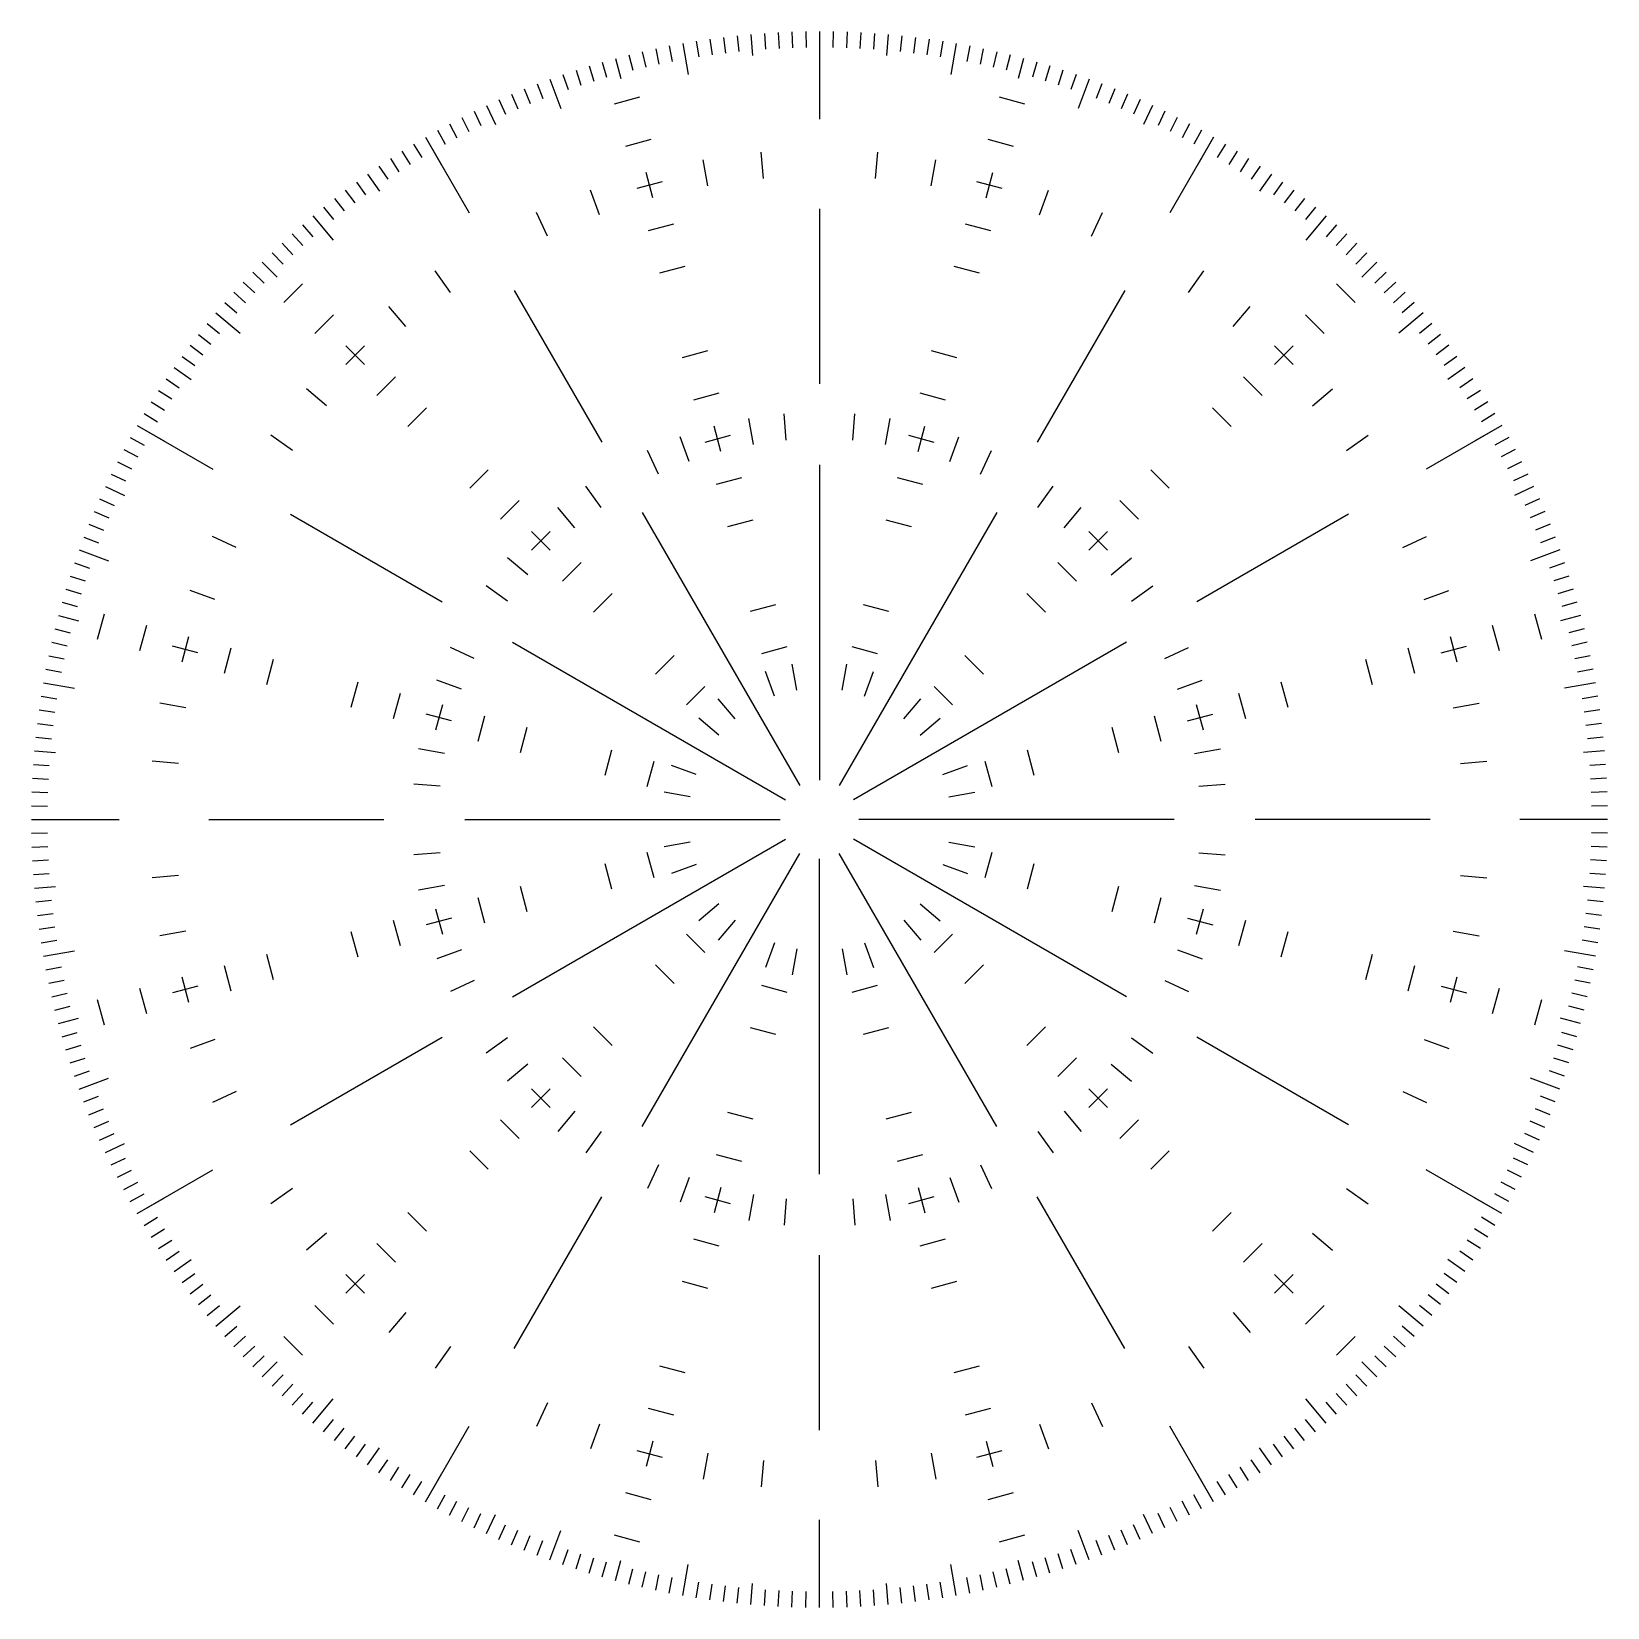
# Model space of a CAD drawing. Extents: x -19.9 to 17.1, y 20.1 to 57.1.
import ezdxf

# ---------------------------------------------------------------- set-up
doc = ezdxf.new("R2010")
doc.units = 0
doc.layers.get('0').update_dxf_attribs({"linetype": 'CONTINUOUS'})

msp = doc.modelspace()

# ---------------------------------------------------------------- linework, layer by layer
at = {"color": 7}
for points in [[(-3.036219, 57.005837), (-2.993222, 56.514382)], [(-2.714332, 57.03117), (-2.688523, 56.662071)], [(-2.392053, 57.050881), (-2.372688, 56.681389)], [(-2.069478, 57.064964), (-2.056565, 56.695191)], [(-1.746707, 57.073418), (-1.74025, 56.703474)], [(-1.423838, 57.076235), (-1.423838, 56.336235)], [(-1.423838, 57.076235), (-1.423838, 55.02068)], [(-1.100968, 57.073418), (-1.107425, 56.703474)], [(-0.778197, 57.064964), (-0.79111, 56.695191)], [(-0.455622, 57.050881), (-0.474987, 56.681389)], [(-0.133343, 57.03117), (-0.159153, 56.662071)], [(0.188544, 57.005837), (0.145547, 56.514382)], [(-5.270204, 56.671965), (-5.193277, 56.310051)], [(-4.953804, 56.736338), (-4.883205, 56.373137)], [(-4.636329, 56.795178), (-4.507829, 56.06642)], [(-4.317875, 56.848469), (-4.259994, 56.483025)], [(-3.99854, 56.896195), (-3.947046, 56.529795)], [(-3.678421, 56.938339), (-3.633329, 56.571097)], [(-3.357614, 56.97489), (-3.318939, 56.606917)], [(0.509939, 56.97489), (0.471264, 56.606917)], [(0.830745, 56.938339), (0.785654, 56.571097)], [(1.150865, 56.896195), (1.099371, 56.529795)], [(1.4702, 56.848469), (1.412319, 56.483025)], [(1.788654, 56.795178), (1.660154, 56.06642)], [(2.106129, 56.736338), (2.035529, 56.373137)], [(2.422529, 56.671965), (2.345601, 56.310051)], [(-6.832714, 56.267872), (-6.724537, 55.91404)], [(-6.523128, 56.359575), (-6.421143, 56.00391)], [(-6.21199, 56.445862), (-6.084306, 55.96934)], [(-5.899393, 56.526707), (-5.809882, 56.167696)], [(-5.585432, 56.602081), (-5.5022, 56.241564)], [(2.737757, 56.602081), (2.654525, 56.241564)], [(3.051717, 56.526707), (2.962206, 56.167696)], [(3.364315, 56.445862), (3.236631, 55.96934)], [(3.675453, 56.359575), (3.573468, 56.00391)], [(3.985039, 56.267872), (3.876862, 55.91404)], [(-7.75121, 55.960549), (-7.498116, 55.265175)], [(-7.446848, 56.068329), (-7.326388, 55.718487)], [(-7.140652, 56.17078), (-7.026316, 55.81889)], [(4.292977, 56.17078), (4.17864, 55.81889)], [(4.599173, 56.068329), (4.478713, 55.718487)], [(4.903535, 55.960549), (4.65044, 55.265175)], [(-8.652364, 55.605574), (-8.507793, 55.264988)], [(-8.35406, 55.729136), (-8.215455, 55.386078)], [(-8.053645, 55.847473), (-7.921049, 55.502049)], [(-5.648154, 55.532908), (-6.243809, 55.373303)], [(3.396134, 55.373303), (2.800479, 55.532908)], [(5.205969, 55.847473), (5.073373, 55.502049)], [(5.506384, 55.729136), (5.36778, 55.386078)], [(5.804689, 55.605574), (5.660118, 55.264988)], [(-9.533704, 55.203924), (-9.371507, 54.87137)], [(-9.242276, 55.342928), (-9.033784, 54.895817)], [(-8.948465, 55.476826), (-8.797973, 55.138813)], [(6.10079, 55.476826), (5.950298, 55.138813)], [(6.394601, 55.342928), (6.186109, 54.895817)], [(6.686029, 55.203924), (6.523831, 54.87137)], [(-10.109061, 54.910765), (-9.935357, 54.584074)], [(-9.822662, 55.059857), (-9.654685, 54.730183)], [(6.974987, 55.059857), (6.80701, 54.730183)], [(7.261386, 54.910765), (7.087682, 54.584074)], [(-10.952042, 54.43383), (-10.761478, 54.116678)], [(-10.673838, 54.597704), (-10.303838, 53.956846)], [(-10.673838, 54.597704), (-9.64606, 52.817541)], [(-10.392816, 54.756699), (-10.213436, 54.43309)], [(-5.382146, 54.540151), (-5.9778, 54.380546)], [(3.130125, 54.380546), (2.534471, 54.540151)], [(7.826162, 54.597704), (6.798385, 52.817541)], [(7.54514, 54.756699), (7.365761, 54.43309)], [(7.826162, 54.597704), (7.456163, 53.956846)], [(8.104366, 54.43383), (7.913803, 54.116678)], [(-11.49966, 54.091641), (-11.298143, 53.781332)], [(-11.227345, 54.265125), (-11.031274, 53.951347)], [(-4.047372, 53.455039), (-4.154455, 54.062337)], [(-2.740616, 53.627076), (-2.794362, 54.241397)], [(-0.10706, 53.627076), (-0.053314, 54.241397)], [(1.199697, 53.455039), (1.30678, 54.062337)], [(8.379669, 54.265125), (8.183599, 53.951347)], [(8.651984, 54.091641), (8.450468, 53.781332)], [(-12.035002, 53.730548), (-11.752037, 53.326432)], [(-11.768907, 53.91343), (-11.562005, 53.606686)], [(-5.334162, 53.169765), (-5.493767, 53.765418)], [(2.486487, 53.169765), (2.646092, 53.765418)], [(8.921231, 53.91343), (8.714329, 53.606686)], [(9.187326, 53.730548), (8.904361, 53.326432)], [(-12.557416, 53.350992), (-12.334745, 53.055496)], [(-12.297865, 53.543049), (-12.080385, 53.243714)], [(-6.591192, 52.773424), (-6.802104, 53.352902)], [(-5.116137, 53.547394), (-5.711792, 53.387789)], [(2.864116, 53.387789), (2.268462, 53.547394)], [(3.743517, 52.773424), (3.954429, 53.352902)], [(9.450189, 53.543049), (9.232709, 53.243714)], [(9.70974, 53.350992), (9.487069, 53.055496)], [(-13.066265, 52.953435), (-12.833416, 52.665891)], [(-12.813575, 53.154434), (-12.58578, 52.86287)], [(-1.423838, 52.913735), (-1.423838, 48.802624)], [(9.965899, 53.154434), (9.738104, 52.86287)], [(10.218589, 52.953435), (9.98574, 52.665891)], [(-13.315409, 52.748058), (-12.839746, 52.181184)], [(-7.808895, 52.269036), (-8.06951, 52.827925)], [(-4.850129, 52.554637), (-5.445783, 52.395032)], [(2.598108, 52.395032), (2.002454, 52.554637)], [(4.96122, 52.269036), (5.221835, 52.827925)], [(10.467733, 52.748058), (9.99207, 52.181184)], [(-13.802754, 52.324414), (-13.555176, 52.049451)], [(-13.56093, 52.538363), (-13.318188, 52.259119)], [(10.713254, 52.538363), (10.470512, 52.259119)], [(10.955078, 52.324414), (10.7075, 52.049451)], [(-14.275018, 51.884021), (-14.017994, 51.617866)], [(-14.040808, 52.106279), (-13.788469, 51.835677)], [(11.193132, 52.106279), (10.940793, 51.835677)], [(11.427342, 51.884021), (11.170318, 51.617866)], [(-14.505313, 51.65771), (-14.156474, 51.308871)], [(-10.089622, 50.952257), (-10.443327, 51.457401)], [(-4.584121, 51.56188), (-5.179775, 51.402274)], [(2.3321, 51.402274), (1.736445, 51.56188)], [(7.241946, 50.952257), (7.595652, 51.457401)], [(11.657637, 51.65771), (11.308798, 51.308871)], [(-14.953882, 51.193205), (-14.68328, 50.940866)], [(-14.731624, 51.427415), (-14.465469, 51.170391)], [(-13.560541, 51.148986), (-13.996589, 50.712938)], [(11.148913, 50.712938), (10.712865, 51.148986)], [(11.883948, 51.427415), (11.617793, 51.170391)], [(12.106206, 51.193205), (11.835604, 50.940866)], [(-15.385966, 50.713327), (-15.106722, 50.470585)], [(-15.172017, 50.955151), (-14.897054, 50.707573)], [(-8.592587, 50.992874), (-6.537032, 47.432548)], [(5.744912, 50.992874), (3.689357, 47.432548)], [(12.324341, 50.955151), (12.049378, 50.707573)], [(12.53829, 50.713327), (12.259046, 50.470585)], [(-15.595661, 50.467806), (-15.028787, 49.992143)], [(-12.833791, 50.422238), (-13.269841, 49.986188)], [(-11.135287, 50.14989), (-11.531673, 50.622284)], [(8.287612, 50.14989), (8.683997, 50.622284)], [(10.422165, 49.986188), (9.986115, 50.422238)], [(12.747985, 50.467806), (12.181111, 49.992143)], [(-16.002037, 49.965972), (-15.710473, 49.738177)], [(-15.801038, 50.218662), (-15.513494, 49.985813)], [(12.953362, 50.218662), (12.665818, 49.985813)], [(13.154361, 49.965972), (12.862797, 49.738177)], [(-16.198595, 49.709813), (-15.903099, 49.487142)], [(-12.107043, 49.25944), (-12.543092, 49.695489)], [(-12.107043, 49.695489), (-12.543092, 49.25944)], [(9.259367, 49.25944), (9.695416, 49.695489)], [(9.695416, 49.25944), (9.259367, 49.695489)], [(13.350919, 49.709813), (13.055423, 49.487142)], [(-16.390652, 49.450262), (-16.091317, 49.232782)], [(-4.052104, 49.576366), (-4.647758, 49.416761)], [(1.800083, 49.416761), (1.204428, 49.576366)], [(13.542976, 49.450262), (13.243641, 49.232782)], [(-16.761033, 48.921304), (-16.454289, 48.714402)], [(-16.578151, 49.187399), (-16.174035, 48.904434)], [(-11.380294, 48.968741), (-11.816344, 48.532692)], [(8.968668, 48.532692), (8.532619, 48.968741)], [(13.730475, 49.187399), (13.326359, 48.904434)], [(13.913357, 48.921304), (13.606613, 48.714402)], [(-16.939244, 48.652057), (-16.628935, 48.450541)], [(-12.997493, 48.287685), (-13.469887, 48.68407)], [(-3.786095, 48.583609), (-4.381749, 48.424004)], [(1.534074, 48.424004), (0.93842, 48.583609)], [(10.149817, 48.287685), (10.622211, 48.68407)], [(14.091568, 48.652057), (13.781259, 48.450541)], [(-17.281433, 48.104439), (-16.964281, 47.913876)], [(-17.112728, 48.379742), (-16.79895, 48.183672)], [(-10.653545, 48.241993), (-11.089595, 47.805943)], [(8.24192, 47.805943), (7.80587, 48.241993)], [(14.265052, 48.379742), (13.951274, 48.183672)], [(14.433757, 48.104439), (14.116605, 47.913876)], [(-17.445307, 47.826235), (-16.804449, 47.456236)], [(-17.445307, 47.826235), (-15.665144, 46.798458)], [(-3.738111, 47.213222), (-3.897716, 47.808877)], [(-2.976542, 47.382058), (-3.083625, 47.989357)], [(-2.203155, 47.483876), (-2.256901, 48.098197)], [(-0.64452, 47.483876), (-0.590774, 48.098197)], [(0.128867, 47.382058), (0.23595, 47.989357)], [(0.890436, 47.213222), (1.050041, 47.808877)], [(14.597631, 47.826235), (12.817468, 46.798458)], [(14.597631, 47.826235), (13.956773, 47.456236)], [(-17.604302, 47.545213), (-17.280693, 47.365834)], [(-13.79986, 47.242019), (-14.305004, 47.595725)], [(-4.482068, 46.978654), (-4.69298, 47.558131)], [(-3.520087, 47.590851), (-4.115741, 47.431246)], [(1.268066, 47.431246), (0.672412, 47.590851)], [(1.634393, 46.978654), (1.845305, 47.558131)], [(10.952184, 47.242019), (11.457328, 47.595725)], [(14.756626, 47.545213), (14.433017, 47.365834)], [(-17.758368, 47.261459), (-17.431677, 47.087755)], [(-5.202749, 46.680137), (-5.463364, 47.239028)], [(2.355074, 46.680137), (2.615688, 47.239028)], [(14.910692, 47.261459), (14.584001, 47.087755)], [(-18.051527, 46.686102), (-17.718973, 46.523904)], [(-17.90746, 46.97506), (-17.577786, 46.807083)], [(-9.200048, 46.788495), (-9.636097, 46.352446)], [(-1.423838, 46.901235), (-1.423838, 39.501235)], [(6.788422, 46.352446), (6.352373, 46.788495)], [(15.059784, 46.97506), (14.73011, 46.807083)], [(15.203851, 46.686102), (14.871297, 46.523904)], [(-18.190531, 46.394674), (-17.74342, 46.186182)], [(-6.552567, 45.90082), (-6.906272, 46.405964)], [(-3.254078, 46.598095), (-3.849732, 46.43849)], [(1.002057, 46.43849), (0.406403, 46.598095)], [(3.704892, 45.90082), (4.058597, 46.405964)], [(15.342855, 46.394674), (14.895744, 46.186182)], [(-18.324429, 46.100863), (-17.986416, 45.950371)], [(-8.473299, 46.061746), (-8.909348, 45.625697)], [(-7.17143, 45.42595), (-7.567816, 45.898344)], [(4.323755, 45.42595), (4.720141, 45.898344)], [(6.061673, 45.625697), (5.625624, 46.061746)], [(15.476753, 46.100863), (15.13874, 45.950371)], [(-18.453177, 45.804762), (-18.112591, 45.660191)], [(-13.840477, 45.744985), (-10.28015, 43.68943)], [(-5.586338, 45.785897), (-1.886338, 39.377309)], [(-2.98807, 45.605338), (-3.583724, 45.445733)], [(2.738662, 45.785897), (-0.961338, 39.377309)], [(0.736049, 45.445733), (0.140395, 45.605338)], [(10.992801, 45.744985), (7.432475, 43.68943)], [(15.605501, 45.804762), (15.264915, 45.660191)], [(-18.695076, 45.206042), (-18.349652, 45.073446)], [(-18.576739, 45.506457), (-18.233681, 45.367853)], [(-15.116639, 44.961293), (-15.675528, 45.221908)], [(-7.746551, 44.898948), (-8.1826, 45.334998)], [(-7.746551, 45.334998), (-8.1826, 44.898948)], [(4.898875, 44.898948), (5.334925, 45.334998)], [(5.334925, 44.898948), (4.898875, 45.334998)], [(12.268963, 44.961293), (12.827852, 45.221908)], [(15.729063, 45.506457), (15.386005, 45.367853)], [(15.8474, 45.206042), (15.501976, 45.073446)], [(-18.808152, 44.903608), (-18.112778, 44.650513)], [(15.960476, 44.903608), (15.265102, 44.650513)], [(-18.915932, 44.599246), (-18.56609, 44.478786)], [(-8.273552, 44.323828), (-8.745946, 44.720214)], [(-7.019802, 44.608249), (-7.455852, 44.1722)], [(4.608176, 44.1722), (4.172127, 44.608249)], [(5.425877, 44.323828), (5.898271, 44.720214)], [(16.068256, 44.599246), (15.718414, 44.478786)], [(-19.018383, 44.29305), (-18.666493, 44.178713)], [(-8.748422, 43.704965), (-9.253566, 44.05867)], [(5.900747, 43.704965), (6.405891, 44.05867)], [(16.170707, 44.29305), (15.818817, 44.178713)], [(-19.207178, 43.675526), (-18.851513, 43.573541)], [(-19.115475, 43.985112), (-18.761643, 43.876935)], [(-15.621027, 43.74359), (-16.200505, 43.954502)], [(-6.293054, 43.8815), (-6.729103, 43.445451)], [(3.881427, 43.445451), (3.445378, 43.8815)], [(12.773351, 43.74359), (13.352829, 43.954502)], [(16.267799, 43.985112), (15.913967, 43.876935)], [(16.359502, 43.675526), (16.003837, 43.573541)], [(-19.293465, 43.364388), (-18.816943, 43.236704)], [(-18.220906, 43.396207), (-18.380511, 42.800552)], [(-2.456053, 43.619824), (-3.051707, 43.460219)], [(0.204032, 43.460219), (-0.391622, 43.619824)], [(15.532835, 42.800552), (15.37323, 43.396207)], [(16.445789, 43.364388), (15.969267, 43.236704)], [(-19.37431, 43.05179), (-19.015299, 42.962279)], [(-17.228149, 43.130198), (-17.387754, 42.534544)], [(14.540078, 42.534544), (14.380473, 43.130198)], [(16.526634, 43.05179), (16.167623, 42.962279)], [(-19.449684, 42.73783), (-19.089167, 42.654598)], [(-16.017368, 42.48656), (-16.613021, 42.646165)], [(-16.235392, 42.864189), (-16.394997, 42.268535)], [(-15.242635, 42.598181), (-15.40224, 42.002527)], [(-9.52774, 42.355147), (-10.08663, 42.615761)], [(-8.633499, 42.738735), (-2.224911, 39.038735)], [(-2.190044, 42.627066), (-2.785699, 42.467461)], [(-0.061977, 42.467461), (-0.657631, 42.627066)], [(5.785824, 42.738735), (-0.622764, 39.038735)], [(6.680064, 42.355147), (7.238955, 42.615761)], [(12.554564, 42.002527), (12.394959, 42.598181)], [(13.169692, 42.48656), (13.765345, 42.646165)], [(13.547321, 42.268535), (13.387716, 42.864189)], [(16.602008, 42.73783), (16.241491, 42.654598)], [(-19.519568, 42.422602), (-19.157654, 42.345674)], [(-14.249877, 42.332173), (-14.409483, 41.736518)], [(-4.839556, 42.428003), (-5.275605, 41.991954)], [(-1.959253, 41.612726), (-2.066336, 42.220024)], [(-0.888422, 41.612726), (-0.781339, 42.220024)], [(2.42793, 41.991954), (1.991881, 42.428003)], [(11.561807, 41.736518), (11.402201, 42.332173)], [(16.671892, 42.422602), (16.309978, 42.345674)], [(-19.583941, 42.106202), (-19.22074, 42.035602)], [(-9.826256, 41.634466), (-10.405733, 41.845378)], [(-2.4784, 41.473621), (-2.689312, 42.053098)], [(-0.369276, 41.473621), (-0.158363, 42.053098)], [(6.978581, 41.634466), (7.558058, 41.845378)], [(16.736265, 42.106202), (16.373064, 42.035602)], [(-19.696072, 41.470273), (-19.330628, 41.412392)], [(-19.642781, 41.788727), (-18.914023, 41.660227)], [(-12.264364, 41.800156), (-12.423969, 41.204501)], [(-11.271606, 41.534147), (-11.431212, 40.938493)], [(-4.112808, 41.701255), (-4.548857, 41.265205)], [(1.701182, 41.265205), (1.265132, 41.701255)], [(8.583536, 40.938493), (8.423931, 41.534147)], [(9.576293, 41.204501), (9.416688, 41.800156)], [(16.795105, 41.788727), (16.066347, 41.660227)], [(16.848396, 41.470273), (16.482952, 41.412392)], [(-19.743798, 41.150938), (-19.377398, 41.099444)], [(-16.302642, 41.19977), (-16.90994, 41.306853)], [(-10.278849, 41.268139), (-10.438454, 40.672485)], [(-3.405766, 40.938206), (-3.802152, 41.4106)], [(0.558091, 40.938206), (0.954477, 41.4106)], [(7.590778, 40.672485), (7.431173, 41.268139)], [(13.454966, 41.19977), (14.062264, 41.306853)], [(16.896122, 41.150938), (16.529722, 41.099444)], [(-19.785942, 40.830818), (-19.4187, 40.785727)], [(-10.060824, 40.890509), (-10.656479, 41.050114)], [(-9.286092, 41.00213), (-9.445697, 40.406476)], [(-8.293335, 40.736122), (-8.45294, 40.140468)], [(-3.785808, 40.558164), (-4.258202, 40.95455)], [(0.938133, 40.558164), (1.410527, 40.95455)], [(5.605265, 40.140468), (5.44566, 40.736122)], [(6.598022, 40.406476), (6.438417, 41.00213)], [(7.213149, 40.890509), (7.808804, 41.050114)], [(16.938266, 40.830818), (16.571024, 40.785727)], [(-19.822493, 40.510012), (-19.45452, 40.471337)], [(16.974817, 40.510012), (16.606844, 40.471337)], [(-19.85344, 40.188617), (-19.361985, 40.14562)], [(-10.22966, 40.12894), (-10.836959, 40.236023)], [(-6.307821, 40.204105), (-6.467426, 39.608451)], [(3.619751, 39.608451), (3.460146, 40.204105)], [(7.381985, 40.12894), (7.989284, 40.236023)], [(17.005764, 40.188617), (16.514309, 40.14562)], [(-19.878773, 39.86673), (-19.509674, 39.84092)], [(-16.474679, 39.893014), (-17.089, 39.946759)], [(-5.315063, 39.938096), (-5.474668, 39.342442)], [(-4.321223, 39.630798), (-4.9007, 39.84171)], [(1.473548, 39.630798), (2.053025, 39.84171)], [(2.626993, 39.342442), (2.467388, 39.938096)], [(13.627003, 39.893014), (14.241324, 39.946759)], [(17.031097, 39.86673), (16.661998, 39.84092)], [(-19.912567, 39.221876), (-19.542794, 39.208963)], [(-19.898484, 39.544451), (-19.528992, 39.525086)], [(-10.331478, 39.355553), (-10.945799, 39.409299)], [(7.483803, 39.355553), (8.098124, 39.409299)], [(17.050808, 39.544451), (16.681316, 39.525086)], [(17.064891, 39.221876), (16.695118, 39.208963)], [(-19.921021, 38.899105), (-19.551077, 38.892648)], [(-4.460328, 39.111651), (-5.067626, 39.218734)], [(1.612653, 39.111651), (2.219951, 39.218734)], [(17.073345, 38.899105), (16.703401, 38.892648)], [(-19.923838, 38.576235), (-19.183838, 38.576235)], [(-19.923838, 38.576235), (-17.868283, 38.576235)], [(-15.761338, 38.576235), (-11.650227, 38.576235)], [(-9.748837, 38.576235), (-2.348838, 38.576235)], [(6.901162, 38.576235), (-0.498838, 38.576235)], [(12.913662, 38.576235), (8.802551, 38.576235)], [(17.076162, 38.576235), (15.020607, 38.576235)], [(17.076162, 38.576235), (16.336162, 38.576235)], [(-19.921021, 38.253366), (-19.551077, 38.259823)], [(-8.633499, 34.413736), (-2.224911, 38.113735)], [(5.785824, 34.413736), (-0.622764, 38.113735)], [(17.073345, 38.253366), (16.703401, 38.259823)], [(-19.912567, 37.930595), (-19.542794, 37.943508)], [(-10.331478, 37.796918), (-10.945799, 37.743172)], [(-5.586338, 31.366574), (-1.886338, 37.775162)], [(-5.474668, 37.810029), (-5.315063, 37.214374)], [(-4.460328, 38.04082), (-5.067626, 37.933737)], [(2.738662, 31.366574), (-0.961338, 37.775162)], [(1.612653, 38.04082), (2.219951, 37.933737)], [(2.467388, 37.214374), (2.626993, 37.810029)], [(7.483803, 37.796918), (8.098124, 37.743172)], [(17.064891, 37.930595), (16.695118, 37.943508)], [(-19.898484, 37.60802), (-19.528992, 37.627385)], [(-6.467426, 37.54402), (-6.307821, 36.948366)], [(-4.321223, 37.521673), (-4.9007, 37.310761)], [(-1.423838, 30.251236), (-1.423838, 37.651235)], [(1.473548, 37.521673), (2.053025, 37.310761)], [(3.460146, 36.948366), (3.619751, 37.54402)], [(17.050808, 37.60802), (16.681316, 37.627385)], [(-19.878773, 37.285741), (-19.509674, 37.311551)], [(-19.85344, 36.963854), (-19.361985, 37.006851)], [(-16.474679, 37.259457), (-17.089, 37.205711)], [(-10.22966, 37.023531), (-10.836959, 36.916448)], [(-8.45294, 37.012003), (-8.293335, 36.416349)], [(5.44566, 36.416349), (5.605265, 37.012003)], [(7.381985, 37.023531), (7.989284, 36.916448)], [(13.627003, 37.259457), (14.241324, 37.205711)], [(17.005764, 36.963854), (16.514309, 37.006851)], [(17.031097, 37.285741), (16.661998, 37.311551)], [(-19.822493, 36.642459), (-19.45452, 36.681134)], [(-9.445697, 36.745995), (-9.286092, 36.150341)], [(6.438417, 36.150341), (6.598022, 36.745995)], [(16.974817, 36.642459), (16.606844, 36.681134)], [(-19.785942, 36.321653), (-19.4187, 36.366744)], [(-10.060824, 36.261962), (-10.656479, 36.102357)], [(-10.438454, 36.479986), (-10.278849, 35.884332)], [(-3.785808, 36.594307), (-4.258202, 36.197921)], [(0.938133, 36.594307), (1.410527, 36.197921)], [(7.213149, 36.261962), (7.808804, 36.102357)], [(7.431173, 35.884332), (7.590778, 36.479986)], [(16.938266, 36.321653), (16.571024, 36.366744)], [(-19.743798, 36.001533), (-19.377398, 36.053027)], [(-16.302642, 35.952701), (-16.90994, 35.845618)], [(-12.423969, 35.94797), (-12.264364, 35.352315)], [(-11.431212, 36.213978), (-11.271606, 35.618324)], [(-3.405766, 36.214265), (-3.802152, 35.741871)], [(0.558091, 36.214265), (0.954477, 35.741871)], [(8.423931, 35.618324), (8.583536, 36.213978)], [(9.416688, 35.352315), (9.576293, 35.94797)], [(13.454966, 35.952701), (14.062264, 35.845618)], [(16.896122, 36.001533), (16.529722, 36.053027)], [(-19.696072, 35.682198), (-19.330628, 35.740079)], [(-4.548857, 35.887266), (-4.112808, 35.451216)], [(-2.4784, 35.67885), (-2.689312, 35.099373)], [(-1.959253, 35.539745), (-2.066336, 34.932447)], [(-0.888422, 35.539745), (-0.781339, 34.932447)], [(-0.369276, 35.67885), (-0.158363, 35.099373)], [(1.265132, 35.451216), (1.701182, 35.887266)], [(16.848396, 35.682198), (16.482952, 35.740079)], [(-19.642781, 35.363744), (-18.914023, 35.492244)], [(-14.409483, 35.415953), (-14.249877, 34.820298)], [(-9.826256, 35.518005), (-10.405733, 35.307093)], [(-5.275605, 35.160517), (-4.839556, 34.724468)], [(1.991881, 34.724468), (2.42793, 35.160517)], [(6.978581, 35.518005), (7.558058, 35.307093)], [(11.402201, 34.820298), (11.561807, 35.415953)], [(16.795105, 35.363744), (16.066347, 35.492244)], [(-19.583941, 35.046269), (-19.22074, 35.116868)], [(-19.519568, 34.729869), (-19.157654, 34.806796)], [(-16.394997, 34.883936), (-16.235392, 34.288282)], [(-15.40224, 35.149944), (-15.242635, 34.55429)], [(-9.52774, 34.797324), (-10.08663, 34.536709)], [(6.680064, 34.797324), (7.238955, 34.536709)], [(12.394959, 34.55429), (12.554564, 35.149944)], [(13.387716, 34.288282), (13.547321, 34.883936)], [(16.671892, 34.729869), (16.309978, 34.806796)], [(16.736265, 35.046269), (16.373064, 35.116868)], [(-19.449684, 34.414641), (-19.089167, 34.497873)], [(-17.387754, 34.617927), (-17.228149, 34.022273)], [(-16.017368, 34.665911), (-16.613021, 34.506306)], [(-2.785699, 34.68501), (-2.190044, 34.525405)], [(-0.657631, 34.525405), (-0.061977, 34.68501)], [(13.169692, 34.665911), (13.765345, 34.506306)], [(14.380473, 34.022273), (14.540078, 34.617927)], [(16.602008, 34.414641), (16.241491, 34.497873)], [(-19.37431, 34.100681), (-19.015299, 34.190191)], [(-18.380511, 34.351919), (-18.220906, 33.756264)], [(15.37323, 33.756264), (15.532835, 34.351919)], [(16.526634, 34.100681), (16.167623, 34.190191)], [(-19.293465, 33.788083), (-18.816943, 33.915767)], [(-6.729103, 33.707019), (-6.293054, 33.270971)], [(-3.051707, 33.692252), (-2.456053, 33.532647)], [(-0.391622, 33.532647), (0.204032, 33.692252)], [(3.445378, 33.270971), (3.881427, 33.707019)], [(16.445789, 33.788083), (15.969267, 33.915767)], [(-19.207178, 33.476945), (-18.851513, 33.57893)], [(-15.621027, 33.408881), (-16.200505, 33.197969)], [(-13.840477, 31.407486), (-10.28015, 33.463041)], [(-8.748422, 33.447506), (-9.253566, 33.093801)], [(5.900747, 33.447506), (6.405891, 33.093801)], [(10.992801, 31.407486), (7.432475, 33.463041)], [(12.773351, 33.408881), (13.352829, 33.197969)], [(16.359502, 33.476945), (16.003837, 33.57893)], [(-19.115475, 33.167359), (-18.761643, 33.275536)], [(-19.018383, 32.859421), (-18.666493, 32.973757)], [(-7.455852, 32.980271), (-7.019802, 32.544222)], [(4.172127, 32.544222), (4.608176, 32.980271)], [(16.170707, 32.859421), (15.818817, 32.973757)], [(16.267799, 33.167359), (15.913967, 33.275536)], [(-18.915932, 32.553225), (-18.56609, 32.673685)], [(-8.273552, 32.828643), (-8.745946, 32.432257)], [(5.425877, 32.828643), (5.898271, 32.432257)], [(16.068256, 32.553225), (15.718414, 32.673685)], [(-18.808152, 32.248863), (-18.112778, 32.501958)], [(-15.116639, 32.191178), (-15.675528, 31.930563)], [(-7.746551, 32.253523), (-8.1826, 31.817473)], [(-8.1826, 32.253523), (-7.746551, 31.817473)], [(4.898875, 32.253523), (5.334925, 31.817473)], [(4.898875, 31.817473), (5.334925, 32.253523)], [(12.268963, 32.191178), (12.827852, 31.930563)], [(15.960476, 32.248863), (15.265102, 32.501958)], [(-18.695076, 31.946428), (-18.349652, 32.079024)], [(15.8474, 31.946428), (15.501976, 32.079024)], [(-18.576739, 31.646013), (-18.233681, 31.784618)], [(-18.453177, 31.347709), (-18.112591, 31.49228)], [(-8.909348, 31.526774), (-8.473299, 31.090725)], [(-7.17143, 31.726521), (-7.567816, 31.254127)], [(-3.583724, 31.706738), (-2.98807, 31.547133)], [(0.140395, 31.547133), (0.736049, 31.706738)], [(4.323755, 31.726521), (4.720141, 31.254127)], [(5.625624, 31.090725), (6.061673, 31.526774)], [(15.605501, 31.347709), (15.264915, 31.49228)], [(15.729063, 31.646013), (15.386005, 31.784618)], [(-18.324429, 31.051608), (-17.986416, 31.2021)], [(-6.552567, 31.251651), (-6.906272, 30.746507)], [(3.704892, 31.251651), (4.058597, 30.746507)], [(15.476753, 31.051608), (15.13874, 31.2021)], [(-18.190531, 30.757797), (-17.74342, 30.966289)], [(-9.636097, 30.800025), (-9.200048, 30.363976)], [(-3.849732, 30.713981), (-3.254078, 30.554376)], [(0.406403, 30.554376), (1.002057, 30.713981)], [(6.352373, 30.363976), (6.788422, 30.800025)], [(15.342855, 30.757797), (14.895744, 30.966289)], [(-18.051527, 30.466369), (-17.718973, 30.628566)], [(-17.90746, 30.177411), (-17.577786, 30.345388)], [(-17.445307, 29.326235), (-15.665144, 30.354013)], [(-5.202749, 30.472334), (-5.463364, 29.913443)], [(2.355074, 30.472334), (2.615688, 29.913443)], [(14.597631, 29.326235), (12.817468, 30.354013)], [(15.059784, 30.177411), (14.73011, 30.345388)], [(15.203851, 30.466369), (14.871297, 30.628566)], [(-17.758368, 29.891012), (-17.431677, 30.064716)], [(-4.482068, 30.173817), (-4.69298, 29.59434)], [(1.634393, 30.173817), (1.845305, 29.59434)], [(14.910692, 29.891012), (14.584001, 30.064716)], [(-17.604302, 29.607258), (-17.280693, 29.786637)], [(-17.445307, 29.326235), (-16.804449, 29.696235)], [(-13.79986, 29.910452), (-14.305004, 29.556746)], [(-8.592587, 26.159596), (-6.537032, 29.719923)], [(-4.115741, 29.721224), (-3.520087, 29.561619)], [(-3.738111, 29.939249), (-3.897716, 29.343594)], [(-2.976542, 29.770413), (-3.083625, 29.163114)], [(-2.203155, 29.668595), (-2.256901, 29.054274)], [(-0.64452, 29.668595), (-0.590774, 29.054274)], [(0.128867, 29.770413), (0.23595, 29.163114)], [(0.672412, 29.561619), (1.268066, 29.721224)], [(0.890436, 29.939249), (1.050041, 29.343594)], [(5.744912, 26.159596), (3.689357, 29.719923)], [(10.952184, 29.910452), (11.457328, 29.556746)], [(14.597631, 29.326235), (13.956773, 29.696235)], [(14.756626, 29.607258), (14.433017, 29.786637)], [(-17.281433, 29.048031), (-16.964281, 29.238595)], [(-11.089595, 29.346528), (-10.653545, 28.910478)], [(7.80587, 28.910478), (8.24192, 29.346528)], [(14.433757, 29.048031), (14.116605, 29.238595)], [(-17.112728, 28.772729), (-16.79895, 28.968799)], [(-12.997493, 28.864786), (-13.469887, 28.4684)], [(10.149817, 28.864786), (10.622211, 28.4684)], [(14.265052, 28.772729), (13.951274, 28.968799)], [(-16.939244, 28.500413), (-16.628935, 28.70193)], [(-11.816344, 28.619779), (-11.380294, 28.183729)], [(-4.381749, 28.728467), (-3.786095, 28.568861)], [(0.93842, 28.568861), (1.534074, 28.728467)], [(8.532619, 28.183729), (8.968668, 28.619779)], [(14.091568, 28.500413), (13.781259, 28.70193)], [(-16.761033, 28.231166), (-16.454289, 28.438068)], [(-16.578151, 27.965071), (-16.174035, 28.248036)], [(-1.423838, 24.238735), (-1.423838, 28.349846)], [(13.730475, 27.965071), (13.326359, 28.248036)], [(13.913357, 28.231166), (13.606613, 28.438068)], [(-16.390652, 27.702208), (-16.091317, 27.919688)], [(-12.107043, 27.89303), (-12.543092, 27.456981)], [(-12.543092, 27.89303), (-12.107043, 27.456981)], [(9.259367, 27.89303), (9.695416, 27.456981)], [(9.259367, 27.456981), (9.695416, 27.89303)], [(13.542976, 27.702208), (13.243641, 27.919688)], [(-16.198595, 27.442657), (-15.903099, 27.665328)], [(-16.002037, 27.186498), (-15.710473, 27.414293)], [(-4.647758, 27.735709), (-4.052104, 27.576104)], [(1.204428, 27.576104), (1.800083, 27.735709)], [(13.154361, 27.186498), (12.862797, 27.414293)], [(13.350919, 27.442657), (13.055423, 27.665328)], [(-15.801038, 26.933808), (-15.513494, 27.166657)], [(-15.595661, 26.684664), (-15.028787, 27.160327)], [(-13.269841, 27.166282), (-12.833791, 26.730232)], [(9.986115, 26.730232), (10.422165, 27.166282)], [(12.747985, 26.684664), (12.181111, 27.160327)], [(12.953362, 26.933808), (12.665818, 27.166657)], [(-15.385966, 26.439143), (-15.106722, 26.681885)], [(-11.135287, 27.00258), (-11.531673, 26.530186)], [(8.287612, 27.00258), (8.683997, 26.530186)], [(12.53829, 26.439143), (12.259046, 26.681885)], [(-15.172017, 26.197319), (-14.897054, 26.444897)], [(-13.996589, 26.439532), (-13.560541, 26.003484)], [(10.712865, 26.003484), (11.148913, 26.439532)], [(12.324341, 26.197319), (12.049378, 26.444897)], [(-14.953882, 25.959265), (-14.68328, 26.211604)], [(-14.731624, 25.725055), (-14.465469, 25.982079)], [(-10.089622, 26.200213), (-10.443327, 25.695069)], [(7.241946, 26.200213), (7.595652, 25.695069)], [(11.883948, 25.725055), (11.617793, 25.982079)], [(12.106206, 25.959265), (11.835604, 26.211604)], [(-14.505313, 25.49476), (-14.156474, 25.843599)], [(-14.275018, 25.268449), (-14.017994, 25.534604)], [(-5.179775, 25.750196), (-4.584121, 25.59059)], [(1.736445, 25.59059), (2.3321, 25.750196)], [(11.427342, 25.268449), (11.170318, 25.534604)], [(11.657637, 25.49476), (11.308798, 25.843599)], [(-14.040808, 25.046191), (-13.788469, 25.316793)], [(11.193132, 25.046191), (10.940793, 25.316793)], [(-13.802754, 24.828056), (-13.555176, 25.103019)], [(-13.56093, 24.614107), (-13.318188, 24.893351)], [(-13.315409, 24.404412), (-12.839746, 24.971286)], [(-7.808895, 24.883434), (-8.06951, 24.324545)], [(4.96122, 24.883434), (5.221835, 24.324545)], [(10.467733, 24.404412), (9.99207, 24.971286)], [(10.713254, 24.614107), (10.470512, 24.893351)], [(10.955078, 24.828056), (10.7075, 25.103019)], [(-13.066265, 24.199035), (-12.833416, 24.486579)], [(-5.445783, 24.757438), (-4.850129, 24.597833)], [(2.002454, 24.597833), (2.598108, 24.757438)], [(10.218589, 24.199035), (9.98574, 24.486579)], [(-12.813575, 23.998036), (-12.58578, 24.2896)], [(-12.557416, 23.801478), (-12.334745, 24.096974)], [(-10.673838, 22.554766), (-9.64606, 24.334929)], [(-6.591192, 24.379046), (-6.802104, 23.799568)], [(3.743517, 24.379046), (3.954429, 23.799568)], [(7.826162, 22.554766), (6.798385, 24.334929)], [(9.70974, 23.801478), (9.487069, 24.096974)], [(9.965899, 23.998036), (9.738104, 24.2896)], [(-12.297865, 23.609421), (-12.080385, 23.908756)], [(-12.035002, 23.421922), (-11.752037, 23.826038)], [(-5.711792, 23.764681), (-5.116137, 23.605076)], [(-5.334162, 23.982705), (-5.493767, 23.387052)], [(-4.047372, 23.697431), (-4.154455, 23.090133)], [(1.199697, 23.697431), (1.30678, 23.090133)], [(2.268462, 23.605076), (2.864116, 23.764681)], [(2.486487, 23.982705), (2.646092, 23.387052)], [(9.187326, 23.421922), (8.904361, 23.826038)], [(9.450189, 23.609421), (9.232709, 23.908756)], [(-11.768907, 23.23904), (-11.562005, 23.545784)], [(-11.49966, 23.060829), (-11.298143, 23.371138)], [(-2.740616, 23.525394), (-2.794362, 22.911073)], [(-0.10706, 23.525394), (-0.053314, 22.911073)], [(8.651984, 23.060829), (8.450468, 23.371138)], [(8.921231, 23.23904), (8.714329, 23.545784)], [(-11.227345, 22.887345), (-11.031274, 23.201123)], [(-10.952042, 22.71864), (-10.761478, 23.035792)], [(-10.673838, 22.554766), (-10.303838, 23.195624)], [(7.826162, 22.554766), (7.456163, 23.195624)], [(8.104366, 22.71864), (7.913803, 23.035792)], [(8.379669, 22.887345), (8.183599, 23.201123)], [(-10.392816, 22.395771), (-10.213436, 22.71938)], [(-5.9778, 22.771924), (-5.382146, 22.612319)], [(2.534471, 22.612319), (3.130125, 22.771924)], [(7.54514, 22.395771), (7.365761, 22.71938)], [(-10.109061, 22.241705), (-9.935357, 22.568396)], [(-9.822662, 22.092613), (-9.654685, 22.422287)], [(-9.533704, 21.948546), (-9.371507, 22.2811)], [(-9.242276, 21.809542), (-9.033784, 22.256653)], [(6.394601, 21.809542), (6.186109, 22.256653)], [(6.686029, 21.948546), (6.523831, 22.2811)], [(6.974987, 22.092613), (6.80701, 22.422287)], [(7.261386, 22.241705), (7.087682, 22.568396)], [(-8.948465, 21.675644), (-8.797973, 22.013657)], [(-8.652364, 21.546896), (-8.507793, 21.887482)], [(-7.75121, 21.191921), (-7.498116, 21.887295)], [(-1.423838, 20.076235), (-1.423838, 22.13179)], [(4.903535, 21.191921), (4.65044, 21.887295)], [(5.804689, 21.546896), (5.660118, 21.887482)], [(6.10079, 21.675644), (5.950298, 22.013657)], [(-8.35406, 21.423334), (-8.215455, 21.766392)], [(-8.053645, 21.304997), (-7.921049, 21.650421)], [(-6.243809, 21.779167), (-5.648154, 21.619562)], [(2.800479, 21.619562), (3.396134, 21.779167)], [(5.205969, 21.304997), (5.073373, 21.650421)], [(5.506384, 21.423334), (5.36778, 21.766392)], [(-7.446848, 21.084141), (-7.326388, 21.433983)], [(-7.140652, 20.98169), (-7.026316, 21.33358)], [(-6.832714, 20.884598), (-6.724537, 21.23843)], [(-6.523128, 20.792895), (-6.421143, 21.14856)], [(-6.21199, 20.706608), (-6.084306, 21.18313)], [(3.364315, 20.706608), (3.236631, 21.18313)], [(3.675453, 20.792895), (3.573468, 21.14856)], [(3.985039, 20.884598), (3.876862, 21.23843)], [(4.292977, 20.98169), (4.17864, 21.33358)], [(4.599173, 21.084141), (4.478713, 21.433983)], [(-5.899393, 20.625763), (-5.809882, 20.984774)], [(-5.585432, 20.550389), (-5.5022, 20.910906)], [(-5.270204, 20.480505), (-5.193277, 20.842419)], [(-4.953804, 20.416132), (-4.883205, 20.779333)], [(-4.636329, 20.357292), (-4.507829, 21.08605)], [(-1.423838, 20.076235), (-1.423838, 20.816235)], [(1.788654, 20.357292), (1.660154, 21.08605)], [(2.106129, 20.416132), (2.035529, 20.779333)], [(2.422529, 20.480505), (2.345601, 20.842419)], [(2.737757, 20.550389), (2.654525, 20.910906)], [(3.051717, 20.625763), (2.962206, 20.984774)], [(-4.317875, 20.304001), (-4.259994, 20.669445)], [(-3.99854, 20.256275), (-3.947046, 20.622675)], [(-3.678421, 20.214131), (-3.633329, 20.581373)], [(-3.357614, 20.17758), (-3.318939, 20.545553)], [(-3.036219, 20.146633), (-2.993222, 20.638088)], [(-2.714332, 20.1213), (-2.688523, 20.490399)], [(-2.392053, 20.101589), (-2.372688, 20.471081)], [(-2.069478, 20.087506), (-2.056565, 20.457279)], [(-1.746707, 20.079052), (-1.74025, 20.448996)], [(-1.100968, 20.079052), (-1.107425, 20.448996)], [(-0.778197, 20.087506), (-0.79111, 20.457279)], [(-0.455622, 20.101589), (-0.474987, 20.471081)], [(-0.133343, 20.1213), (-0.159153, 20.490399)], [(0.188544, 20.146633), (0.145547, 20.638088)], [(0.509939, 20.17758), (0.471264, 20.545553)], [(0.830745, 20.214131), (0.785654, 20.581373)], [(1.150865, 20.256275), (1.099371, 20.622675)], [(1.4702, 20.304001), (1.412319, 20.669445)]]:
    msp.add_lwpolyline(points, dxfattribs=at)

doc.saveas('drawing.dxf')
